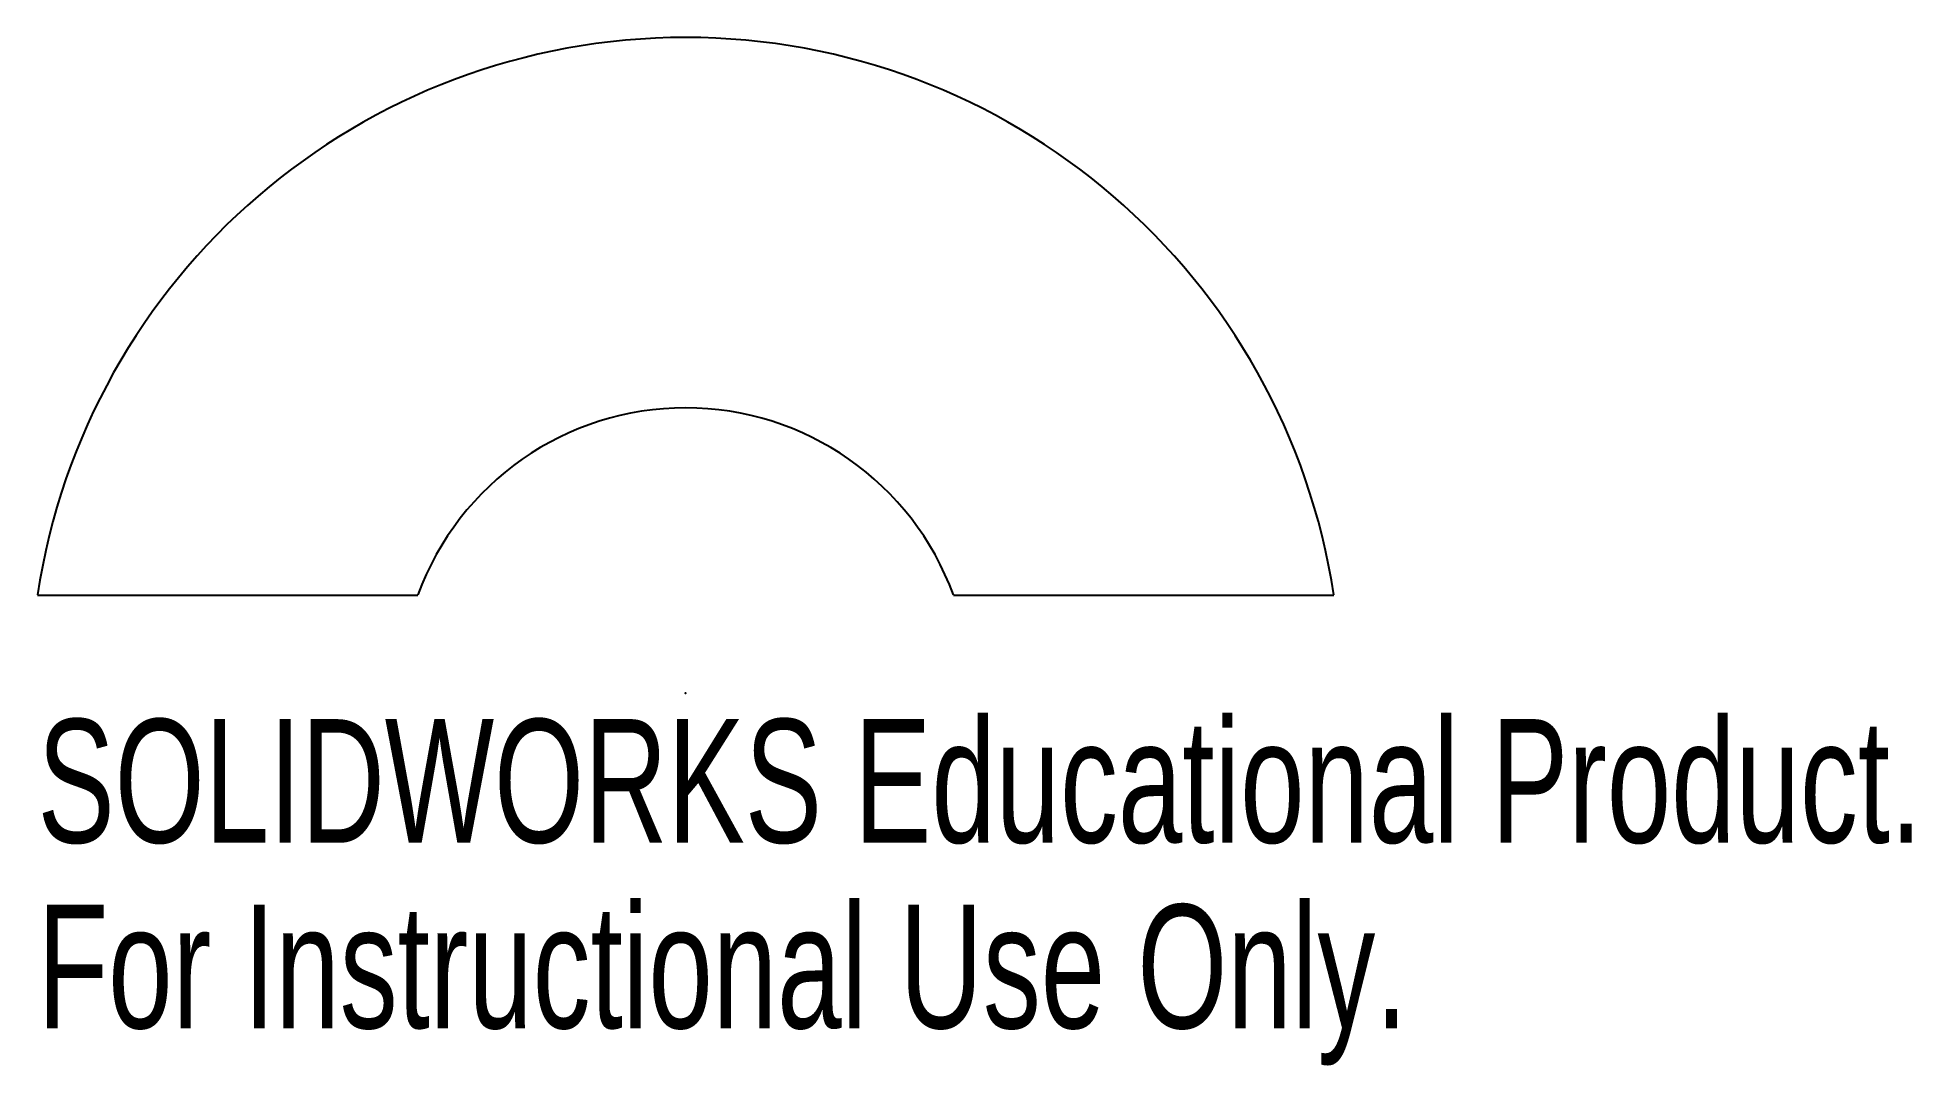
# Model space of a CAD drawing. Header units: inches. Extents: x -1 to 1.89, y -0.57 to 1.01.
import ezdxf

# ---------------------------------------------------------------- set-up
doc = ezdxf.new("R2010")
doc.units = ezdxf.units.IN
doc.header["$MEASUREMENT"] = 0
doc.header["$PDSIZE"] = -1
doc.styles.add('SLDTEXTSTYLE0', font='TXT', dxfattribs={"width": 0.7})

msp = doc.modelspace()

# ---------------------------------------------------------------- linework, layer by layer
at = {"color": 7, "linetype": 'Continuous'}
for p, q in [((-0.9976, 0.1509), (-0.4122, 0.1509)), ((0.4122, 0.1509), (0.9976, 0.1509))]:
    msp.add_line(p, q, dxfattribs=at)
for radius, start, end in [(1.009, 8.603, 171.397), (0.439, 20.1105, 159.8895)]:
    msp.add_arc((0, 0), radius, start, end, dxfattribs=at)
msp.add_point((0, 0), dxfattribs=at)

# ---------------------------------------------------------------- texts
at = {"color": 7, "linetype": 'Continuous', "char_height": 0.1903, "attachment_point": 1, "style": 'SLDTEXTSTYLE0'}
for s, insert in [('SOLIDWORKS Educational Product.', (-0.9976, -0.0401)), ('For Instructional Use Only.', (-0.9976, -0.3256))]:
    msp.add_mtext(s, dxfattribs=dict(at, insert=insert))

doc.saveas('drawing.dxf')
